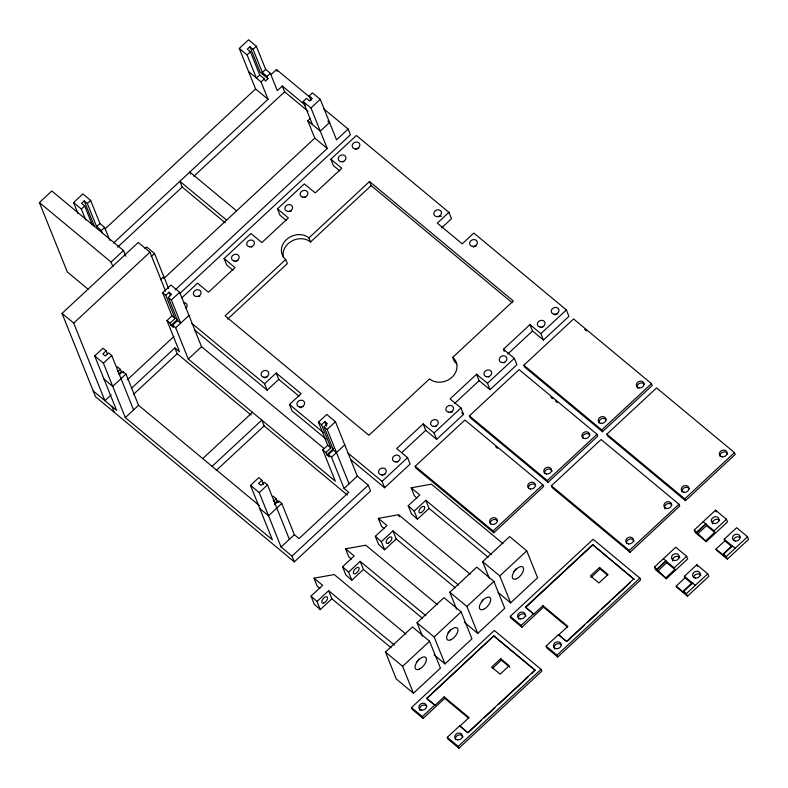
<?xml version="1.0" encoding="UTF-8"?>
<svg xmlns="http://www.w3.org/2000/svg" width="788" height="788" viewBox="0 0 788 788"><rect width="100%" height="100%" fill="white"/><g stroke="black" fill="none" stroke-linecap="round" stroke-linejoin="round"><path stroke-width="1.18" d="M88.236 289.363L67.315 271.988L39.4 202.546L51.831 190.982L123.489 250.515L125.775 256.199M77.992 213.597L73.57 202.575L82.848 193.937L90.64 200.408L99.938 223.556L104.617 227.436L109.847 240.458M113.393 243.128L268.048 99.288L255.588 88.936L239.296 48.432L248.584 39.794L256.366 46.265L265.674 69.413L270.353 73.304L277.327 90.659L282.301 86.04L305.665 105.444M102.233 232.834L101.297 230.52L96.628 226.639L87.32 203.491L84.208 200.901L81.558 203.373L84.671 205.963L92.206 224.698M249.944 46.758L247.284 49.23L250.407 51.821L259.705 74.968L264.384 78.849L265.31 81.164L267.969 78.702L267.034 76.377L262.365 72.496L253.056 49.349L249.944 46.758L260.178 72.23L267.969 78.702M85.784 220.069L81.351 209.047L84.671 205.963M87.32 203.491L90.64 200.408M259.705 74.968L256.396 78.051L247.087 54.904L250.407 51.821M253.056 49.349L256.366 46.265M96.628 226.639L99.938 223.556M262.365 72.496L265.674 69.413M101.297 230.52L104.617 227.436M268.048 99.288L261.064 81.932L264.384 78.849M267.034 76.377L270.353 73.304M105.425 228.599L255.588 88.936M271.111 74.496L276.47 69.521L310.413 97.712M117.609 247.156L182.205 187.081L179.881 181.299L226.619 220.118M193.809 176.295L284.626 91.822L282.301 86.04M112.891 266.62L111.069 262.069L123.489 250.515M330.871 447.909L321.563 424.752L324.873 421.679L327.365 423.747L324.055 426.83L333.363 449.978L328.389 454.597L329.315 456.912L326.823 454.843L325.897 452.529L330.871 447.909L327.749 445.319L318.441 422.171L326.734 414.458L335.452 421.708L357.328 476.119L368.232 485.172L370.557 490.963L294.318 561.864L95.535 396.738L62.025 313.397L138.264 242.487L149.947 252.199L165.539 290.969M145.061 248.535L146.726 246.999L154.507 253.47L168.612 288.556M312.481 124.632L303.173 101.485L306.493 98.401L309.605 100.992L312.255 98.53L309.142 95.939L312.452 92.856L320.243 99.327L336.525 139.84L348.129 129.045L323.612 108.685M111.167 394.818L104.893 400.659L73.717 323.1L149.947 252.199M151.138 256.612L154.507 253.47M175.291 289.797L327.247 148.469L310.964 107.956L320.243 99.327M327.247 148.469L314.786 138.117L307.803 120.751L310.295 118.446M160.437 279.76L163.815 276.618M163.727 278.607L314.786 138.117M93.211 390.956L116.575 410.361L94.708 355.959L102.992 348.247L106.104 350.837L107.434 354.147M175.074 318.49L165.766 295.342L169.085 292.259L171.577 294.338L168.268 297.411L177.566 320.568L172.592 325.188L173.527 327.503L171.035 325.434L170.1 323.119L175.074 318.49L171.961 315.909L162.653 292.762L170.937 285.049L179.664 292.299L201.541 346.7L324.095 448.51M106.104 350.837L102.795 353.92L105.287 355.989L108.596 352.906L111.719 355.496L133.586 409.908M263.665 484.659L261.902 480.247L258.779 477.656L250.495 485.369L272.362 539.77L125.302 417.61L103.425 363.199L111.719 355.496M177.566 320.568L180.688 323.149L171.38 300.001L179.664 292.299M179.556 293.776L350.453 134.837L348.129 129.045M181.723 297.913L197.552 283.188L208.465 292.24L234.982 267.585L224.078 258.523L250.948 233.524L261.852 242.586L288.369 217.921L277.465 208.859L304.345 183.87L315.249 192.922L341.765 168.268L330.861 159.206L356.373 135.477L448.904 212.346L451.485 218.749L441.664 227.88M131.379 388.366L174.877 347.912L179.556 351.793L166.987 320.529L171.961 315.909M117.895 371.67L120.387 369.365L117.264 366.775M118.83 373.985L121.313 371.68L120.387 369.365M171.035 325.434L177.664 319.268M119.559 374.517L122.879 371.434L125.991 374.024L138.56 405.278L259.232 505.512M125.991 374.024L112.733 386.347L104.006 379.107M327.749 445.319L322.775 449.938L335.343 481.202L188.283 359.032L175.714 327.778L188.972 315.446M127.311 379.806L173.951 336.427M133.704 394.158L177.211 353.694L174.877 347.912M285.709 259.479L225.092 315.86L368.892 435.311L429.509 378.929A16.253 13.711 -21.9 0 0 452.016 377.206A16.253 13.711 -21.9 0 0 452.716 357.358L513.323 300.977L369.523 181.526L308.916 237.897A16.253 13.711 -21.9 0 0 286.408 239.631A16.253 13.711 -21.9 0 0 285.709 259.479L287.354 263.566L227.624 319.11M283.453 257.597A16.253 13.711 -21.9 0 1 291.422 241.236A16.253 13.711 -21.9 0 1 310.551 241.985L371.168 185.613L369.523 181.526M125.302 417.61L138.56 405.278M188.283 359.032L201.541 346.7M276.184 372.99L278.765 379.392L267.162 390.178L264.591 383.776L276.184 372.99L301.114 393.695L289.511 404.48L292.082 410.883L326.084 439.123M448.904 212.346L437.31 223.142L462.231 243.847L473.834 233.061L566.375 309.93L568.946 316.323L543.434 340.052L532.53 330.99L529.96 324.587L503.443 349.251L504.3 351.389M202.743 458.596L252.465 412.351M212.09 466.358L261.813 420.122L264.138 425.904L347.291 494.972M216.198 470.495L264.138 425.904M261.902 480.247L258.582 483.33L261.074 485.398L264.394 482.315L267.506 484.906L289.373 539.317M294.318 561.864L291.993 556.082L281.089 547.02L259.222 492.618L267.506 484.906M349.045 483.822L327.168 429.411L335.452 421.708M273.692 501.079L276.174 498.774L273.062 496.184M274.618 503.404L277.11 501.089L276.174 498.774M326.823 454.843L333.452 448.677M274.519 504.694L278.666 500.843L281.779 503.434L294.348 534.688L299.026 538.568L348.739 492.333L344.07 488.452L331.502 457.188L328.389 454.597M281.779 503.434L268.521 515.766L259.804 508.516M331.502 457.188L344.76 444.856M281.089 547.02L294.348 534.688M344.07 488.452L357.328 476.119M503.443 349.251L514.347 358.313L516.918 364.716L490.047 389.705L487.476 383.313L476.563 374.251L450.046 398.915L460.95 407.967L463.531 414.37L436.651 439.369L434.08 432.967L423.176 423.905L396.659 448.569L407.563 457.631L410.134 464.034L384.623 487.752L350.63 459.522M401.88 452.509L425.747 430.307L423.176 423.905M454.39 403.673L479.143 380.653L476.563 374.251M507.787 354.009L532.53 330.99M291.993 556.082L368.232 485.172M384.623 487.752L382.052 481.35L407.563 457.631M434.08 432.967L460.95 407.967M487.476 383.313L514.347 358.313M566.375 309.93L540.864 333.649L529.96 324.587M415.197 466.269L464.91 420.034L542.814 484.738L543.543 486.551L493.82 532.796L415.926 468.092L415.197 466.269L493.091 530.984L493.82 532.796M469.402 415.857L519.125 369.611L597.018 434.316L597.757 436.128L548.034 482.374L470.141 417.67L469.402 415.857L547.305 480.562L548.034 482.374M523.862 365.208L573.585 318.963L651.479 383.667L652.208 385.49L602.485 431.735L524.591 367.021L523.862 365.208L601.756 429.913L602.485 431.735M320.283 609.597L317.032 601.49L328.626 590.705L331.886 598.801L320.283 609.597L314.284 604.229L311.024 596.122L322.627 585.336L314.008 578.175L334.23 574.55L405.879 634.064M351.832 580.254L348.572 572.147L360.175 561.361L363.435 569.458L351.832 580.254L345.824 574.885L342.573 566.789L354.176 555.993L345.558 548.842L365.77 545.207L437.429 604.721M384.603 549.778L381.343 541.671L392.946 530.885L396.206 538.982L384.603 549.778L378.595 544.41L375.344 536.303L386.947 525.517L378.329 518.356L398.541 514.731L470.2 574.245M417.463 519.213L414.202 511.107L425.806 500.321L429.066 508.427L417.463 519.213L411.454 513.845L408.204 505.748L419.797 494.953L411.188 487.802L431.4 484.167L503.049 543.69M493.091 530.984L542.814 484.738M547.305 480.562L597.018 434.316M601.756 429.913L651.479 383.667M551.364 485.772L601.086 439.527L678.98 504.231L679.719 506.054L629.996 552.29L552.102 487.585L551.364 485.772L629.267 550.477L629.996 552.29M606.859 434.158L656.581 387.913L734.475 452.617L735.204 454.44L685.491 500.675L607.597 435.971L606.859 434.158L684.762 498.863L685.491 500.675M385.47 652.06L412.449 626.972L429.578 641.205L440.413 668.145L413.434 693.243L396.295 679L385.47 652.06L402.609 666.293L413.434 693.243M422.427 636.192L417.019 622.727L443.989 597.629L461.128 611.872L471.963 638.812L444.984 663.9L434.158 654.907M456.557 609.085L449.79 592.241L476.76 567.153L493.899 581.386L504.734 608.326L477.755 633.424L464.231 622.185M489.417 578.52L482.65 561.686L509.619 536.589L526.758 550.832L537.593 577.771L510.614 602.859L497.986 592.369M402.609 666.293L429.578 641.205M444.984 663.9L434.158 636.96L461.128 611.872M477.755 633.424L466.92 606.474L493.899 581.386M510.614 602.859L499.779 575.92L526.758 550.832M531.575 673.72L535.022 670.046L493.84 635.837L426.663 698.316L434.937 705.408L444.117 696.868L444.708 698.335L423.097 718.439L412.193 709.377L411.464 707.565L494.332 630.489L541.07 669.317L541.799 671.13L458.931 748.206L448.027 739.144L447.298 737.322L459.719 725.768L467.983 732.87M592.645 544.636L633.966 579.19L592.645 544.636L525.468 607.115L533.732 614.207L542.922 605.667L543.513 607.134L521.902 627.238L510.998 618.176L510.269 616.364L593.128 539.288L639.866 578.116L640.595 579.929L557.737 657.005L546.823 647.943L546.094 646.121L558.525 634.567L566.789 641.668M426.8 698.66L493.84 635.837M525.606 607.459L592.783 544.981M423.097 718.439L422.368 716.617L434.789 705.063L426.663 698.316M521.902 627.238L521.173 625.416L533.594 613.862L525.468 607.115M500.705 658.689L491.653 667.111L500.163 674.183L509.215 665.761L500.705 658.689L501.296 660.157L509.806 667.229M599.51 567.488L590.458 575.91L598.969 582.972L608.021 574.56L599.51 567.488L600.101 568.956L607.666 575.24M492.244 668.579L501.296 660.157M591.049 577.377L600.101 568.956M629.267 550.477L678.98 504.231M684.762 498.863L734.475 452.617M467.087 732.121L459.857 726.112L469.047 717.572L444.117 696.868M565.882 640.92L558.662 634.911L567.852 626.371L542.922 605.667M467.845 732.525L535.022 670.046M468.88 732.032L481.419 720.37M484.108 717.878L494.854 707.88M498.44 704.551L527.999 677.059M566.651 641.324L633.828 578.845M567.685 640.831L584.706 625.012M587.395 622.51L598.141 612.512M601.717 609.183L610.68 600.85M612.473 599.185L630.38 582.519M458.931 748.206L458.202 746.384L541.07 669.317M557.737 657.005L556.998 655.183L639.866 578.116M654.454 567.025L675.74 547.236L686.644 556.289L687.697 558.919L666.412 578.717L655.508 569.655L654.454 567.025L666.412 578.717M694.287 529.979L715.563 510.191L726.467 519.253L727.531 521.873L706.245 541.671L695.341 532.609L694.287 529.979L706.245 541.671M657.094 568.985L665.949 560.751L663.309 558.79M696.917 531.939L705.772 523.705L703.142 521.745M657.231 569.33L666.087 561.095L674.213 567.852L674.853 569.438L665.998 577.673M697.055 532.294L705.92 524.05L714.046 530.807L714.686 532.393L705.821 540.627M657.872 570.916L666.727 562.681L666.087 561.095M697.695 533.88L706.55 525.635L705.92 524.05M674.213 567.852L686.644 556.289M714.046 530.807L726.467 519.253M684.388 576.294L696.809 564.74L707.713 573.802L708.767 576.422L687.491 596.22L676.587 587.159L676.163 586.114L685.018 577.88L684.388 576.294L692.514 583.051L683.659 591.286L684.289 592.871L676.163 586.114M724.211 539.248L736.642 527.694L747.546 536.756L748.6 539.386L727.314 559.175L716.41 550.113L715.996 549.078L724.852 540.834L724.211 539.248L732.338 546.005L723.482 554.24L724.123 555.826L715.996 549.078M683.521 590.941L692.376 582.696L695.292 585.356M723.345 553.895L732.2 545.66L735.115 548.31M687.491 596.22L686.437 593.591L707.713 573.802M727.314 559.175L726.26 556.545L747.546 536.756M425.806 500.321L491.485 554.624M429.066 508.427L488.176 557.293M392.946 530.885L458.626 585.179M396.206 538.982L455.316 587.858M360.175 561.361L425.855 615.664M363.435 569.458L422.545 618.334M328.626 590.705L394.305 644.998M331.886 598.801L390.996 647.677M584.637 329.354L586.508 330.921M327.818 121.037L329.551 122.475L320.273 131.103L307.803 120.751M239.296 48.432L247.087 54.904M303.173 101.485L310.964 107.956M284.626 91.822L308 111.236M248.604 71.58L261.064 81.932M371.168 185.613L512.131 302.71M339.795 170.888L333.432 165.608L330.861 159.206M706.55 525.635L714.686 532.393M724.852 540.834L732.072 546.842M550.832 397.152L552.703 398.708M555.52 401.053L557.402 402.609M723.482 554.24L726.26 556.545M286.399 220.551L280.036 215.262L277.465 208.859M479.143 380.653L490.047 389.705M666.727 562.681L674.853 569.438M685.018 577.88L692.248 583.888M236.558 210.869L189.819 172.05L190.597 173.981M683.659 591.286L686.437 593.591M461.709 412.863L463.531 414.37M495.672 446.796L497.553 448.352M182.205 187.081L225.201 222.797M233.012 270.205L226.648 264.926L224.078 258.523M425.747 430.307L436.651 439.369M73.57 202.575L81.351 209.047M278.765 379.392L299.076 396.266M417.029 498.046L414.439 495.898L411.188 487.802M543.513 607.134L567.518 627.071M162.653 292.762L165.766 295.342M168.268 297.411L171.38 300.001M318.441 422.171L321.563 424.752M324.055 426.83L327.168 429.411M482.65 561.686L499.779 575.92M191.878 323.385L264.591 383.776M289.511 404.48L323.504 432.72M348.06 453.12L382.052 481.35M194.449 329.778L267.162 390.178M39.4 202.546L111.069 262.069M333.363 449.978L336.476 452.568M166.987 320.529L170.1 323.119M172.592 325.188L175.714 327.778M322.775 449.938L325.897 452.529M510.269 616.364L521.173 625.416M546.094 646.121L556.998 655.183M177.211 353.694L251.008 415M384.17 528.61L381.579 526.463L378.329 518.356M449.79 592.241L466.92 606.474M493.978 636.182L535.16 670.391M62.025 313.397L73.717 323.1M351.399 559.086L348.818 556.939L345.558 548.842M277.11 501.089L278.765 502.468M417.019 622.727L434.158 636.96M94.708 355.959L103.425 363.199M250.495 485.369L259.222 492.618M319.849 588.429L317.269 586.282L314.008 578.175M444.708 698.335L468.712 718.272M411.464 707.565L422.368 716.617M447.298 737.322L458.202 746.384M408.204 505.748L414.202 511.107M375.344 536.303L381.343 541.671M342.573 566.789L348.572 572.147M311.024 596.122L317.032 601.49M715.563 510.191L716.272 511.944M696.809 564.74L697.518 566.493M540.972 333.925L543.434 340.052M452.716 357.358L454.351 361.436A16.253 13.711 -21.9 0 1 456.784 364.154M309.142 95.939L310.915 100.352M276.47 69.521L277.238 71.442M308.916 237.897L310.551 241.985M398.541 514.731L399.358 516.751M324.873 421.679L326.656 426.101M169.085 292.259L170.425 295.589M84.208 200.901L94.442 226.373M122.879 371.434L123.499 372.97M111.906 406.48L114.23 412.272M236.075 261.252A3.95 3.329 -21.9 0 1 238.015 260.651M197.955 296.712A3.95 3.329 -21.9 0 1 199.906 296.101M251.342 247.048A3.95 3.329 -21.9 0 1 252.288 246.634M289.462 211.598A3.95 3.329 -21.9 0 1 291.412 210.987M304.739 197.394A3.95 3.329 -21.9 0 1 305.685 196.98M342.859 161.934A3.95 3.329 -21.9 0 1 343.804 161.52M438.394 216.818A3.95 3.329 -21.9 0 1 441.339 216.247M473.411 247.186A3.95 3.329 -21.9 0 1 476.179 245.974M541.957 327.325A3.95 3.329 -21.9 0 1 542.902 326.912M503.837 362.776A3.95 3.329 -21.9 0 1 504.783 362.362M488.56 376.979A3.95 3.329 -21.9 0 1 489.506 376.565M450.44 412.439A3.95 3.329 -21.9 0 1 452.391 411.829M397.054 462.093A3.95 3.329 -21.9 0 1 397.999 461.679M435.173 426.643A3.95 3.329 -21.9 0 1 436.119 426.229M300.691 407.82A3.95 3.329 -21.9 0 1 301.509 407.219M302.454 406.805A3.95 3.329 -21.9 0 1 303.459 406.608M264.857 378.053A3.95 3.329 -21.9 0 1 265.684 377.452M266.62 377.038A3.95 3.329 -21.9 0 1 267.625 376.851M183.417 302.631A3.95 3.329 -21.9 0 1 186.914 304.464A3.95 3.329 -21.9 0 1 185.948 308.246M355.949 149.602A3.95 3.329 -21.9 0 1 358.717 148.4M382.328 475.627A3.95 3.329 -21.9 0 1 383.145 475.026M384.091 474.612A3.95 3.329 -21.9 0 1 385.096 474.425M555.048 314.993A3.95 3.329 -21.9 0 1 557.815 313.782M637.541 388.317A3.95 3.329 -21.9 0 1 639.127 383.549A3.95 3.329 -21.9 0 1 644.357 384.396M599.067 422.979A3.95 3.329 -21.9 0 1 601.471 418.773A3.95 3.329 -21.9 0 1 606.238 419.846M582.736 438.167A3.95 3.329 -21.9 0 1 585.129 433.961A3.95 3.329 -21.9 0 1 589.907 435.035M544.616 473.618A3.95 3.329 -21.9 0 1 547.493 469.234A3.95 3.329 -21.9 0 1 552.142 471.283M528.521 488.59A3.95 3.329 -21.9 0 1 530.915 484.384A3.95 3.329 -21.9 0 1 535.692 485.457M490.402 524.04A3.95 3.329 -21.9 0 1 492.796 519.834A3.95 3.329 -21.9 0 1 497.573 520.907M720.193 456.469A3.95 3.329 -21.9 0 1 723.069 452.085A3.95 3.329 -21.9 0 1 727.718 454.134M682.073 491.919A3.95 3.329 -21.9 0 1 684.467 487.723A3.95 3.329 -21.9 0 1 689.244 488.796M665.052 508.881A3.95 3.329 -21.9 0 1 666.628 504.113A3.95 3.329 -21.9 0 1 671.869 504.95M626.578 543.533A3.95 3.329 -21.9 0 1 629.454 539.15A3.95 3.329 -21.9 0 1 634.104 541.198M450.431 629.77A7.663 3.743 -50.3 0 1 447.909 632.823M483.202 599.294A7.663 3.743 -50.3 0 1 482.039 600.899M516.061 568.729A7.663 3.743 -50.3 0 1 513.53 571.793M418.881 659.113A7.663 3.743 -50.3 0 1 416.359 662.166M733.48 540.548A3.95 3.329 -21.9 0 1 735.982 537.209A3.95 3.329 -21.9 0 1 740.168 537.623M712.51 523.912A3.95 3.329 -21.9 0 1 714.903 519.706A3.95 3.329 -21.9 0 1 719.68 520.779M693.657 577.584A3.95 3.329 -21.9 0 1 696.631 574.078A3.95 3.329 -21.9 0 1 700.926 575.329M672.676 560.957A3.95 3.329 -21.9 0 1 675.08 556.752A3.95 3.329 -21.9 0 1 679.847 557.825M554.673 649.036A3.95 3.329 -21.9 0 1 556.249 644.269A3.95 3.329 -21.9 0 1 561.489 645.116M518.839 619.269A3.95 3.329 -21.9 0 1 520.878 614.276A3.95 3.329 -21.9 0 1 526.01 616.147M455.513 739.449A3.95 3.329 -21.9 0 1 458.389 735.066A3.95 3.329 -21.9 0 1 463.039 737.105M420.034 710.471A3.95 3.329 -21.9 0 1 421.619 705.713A3.95 3.329 -21.9 0 1 426.85 706.55M196.094 296.475A3.95 3.329 -21.9 0 0 200.97 291.944A3.95 3.329 -21.9 0 0 194.557 290.91A3.95 3.329 -21.9 0 0 196.094 296.475M234.213 261.025A3.95 3.329 -21.9 0 0 239.089 256.484A3.95 3.329 -21.9 0 0 232.677 255.46A3.95 3.329 -21.9 0 0 234.213 261.025M249.491 246.821A3.95 3.329 -21.9 0 0 254.366 242.28A3.95 3.329 -21.9 0 0 247.954 241.246A3.95 3.329 -21.9 0 0 249.491 246.821M287.6 211.371A3.95 3.329 -21.9 0 0 292.486 206.83A3.95 3.329 -21.9 0 0 286.074 205.796A3.95 3.329 -21.9 0 0 287.6 211.371M340.997 161.707A3.95 3.329 -21.9 0 0 345.873 157.167A3.95 3.329 -21.9 0 0 339.461 156.142A3.95 3.329 -21.9 0 0 340.997 161.707M302.878 197.158A3.95 3.329 -21.9 0 0 307.763 192.627A3.95 3.329 -21.9 0 0 301.351 191.592A3.95 3.329 -21.9 0 0 302.878 197.158M436.542 216.582A3.95 3.329 -21.9 0 0 441.418 212.051A3.95 3.329 -21.9 0 0 435.006 211.017A3.95 3.329 -21.9 0 0 436.542 216.582M472.367 246.349A3.95 3.329 -21.9 0 0 477.252 241.808A3.95 3.329 -21.9 0 0 470.84 240.783A3.95 3.329 -21.9 0 0 472.367 246.349M501.976 362.549A3.95 3.329 -21.9 0 0 506.861 358.008A3.95 3.329 -21.9 0 0 500.449 356.974A3.95 3.329 -21.9 0 0 501.976 362.549M540.095 327.099A3.95 3.329 -21.9 0 0 544.981 322.558A3.95 3.329 -21.9 0 0 538.568 321.524A3.95 3.329 -21.9 0 0 540.095 327.099M448.589 412.203A3.95 3.329 -21.9 0 0 453.464 407.672A3.95 3.329 -21.9 0 0 447.052 406.638A3.95 3.329 -21.9 0 0 448.589 412.203M486.708 376.753A3.95 3.329 -21.9 0 0 491.584 372.212A3.95 3.329 -21.9 0 0 485.172 371.187A3.95 3.329 -21.9 0 0 486.708 376.753M395.192 461.866A3.95 3.329 -21.9 0 0 400.068 457.326A3.95 3.329 -21.9 0 0 393.655 456.291A3.95 3.329 -21.9 0 0 395.192 461.866M433.311 426.416A3.95 3.329 -21.9 0 0 438.187 421.875A3.95 3.329 -21.9 0 0 431.775 420.841A3.95 3.329 -21.9 0 0 433.311 426.416M263.822 377.225A3.95 3.329 -21.9 0 0 268.698 372.685A3.95 3.329 -21.9 0 0 262.286 371.65A3.95 3.329 -21.9 0 0 263.822 377.225M299.647 406.992A3.95 3.329 -21.9 0 0 304.532 402.451A3.95 3.329 -21.9 0 0 298.12 401.417A3.95 3.329 -21.9 0 0 299.647 406.992M354.905 148.774A3.95 3.329 -21.9 0 0 359.781 144.234A3.95 3.329 -21.9 0 0 353.369 143.209A3.95 3.329 -21.9 0 0 354.905 148.774M554.003 314.156A3.95 3.329 -21.9 0 0 558.889 309.625A3.95 3.329 -21.9 0 0 552.477 308.591A3.95 3.329 -21.9 0 0 554.003 314.156M381.284 474.8A3.95 3.329 -21.9 0 0 386.169 470.259A3.95 3.329 -21.9 0 0 379.757 469.234A3.95 3.329 -21.9 0 0 381.284 474.8M639.107 387.903A3.95 3.329 -21.9 0 0 643.983 383.372A3.95 3.329 -21.9 0 0 637.571 382.338A3.95 3.329 -21.9 0 0 639.107 387.903M600.988 423.363A3.95 3.329 -21.9 0 0 605.864 418.822A3.95 3.329 -21.9 0 0 599.451 417.788A3.95 3.329 -21.9 0 0 600.988 423.363M584.657 438.552A3.95 3.329 -21.9 0 0 589.532 434.011A3.95 3.329 -21.9 0 0 583.12 432.986A3.95 3.329 -21.9 0 0 584.657 438.552M546.537 474.002A3.95 3.329 -21.9 0 0 551.413 469.461A3.95 3.329 -21.9 0 0 545 468.436A3.95 3.329 -21.9 0 0 546.537 474.002M530.442 488.974A3.95 3.329 -21.9 0 0 535.318 484.433A3.95 3.329 -21.9 0 0 528.906 483.399A3.95 3.329 -21.9 0 0 530.442 488.974M492.323 524.424A3.95 3.329 -21.9 0 0 497.198 519.883A3.95 3.329 -21.9 0 0 490.786 518.859A3.95 3.329 -21.9 0 0 492.323 524.424M722.113 456.853A3.95 3.329 -21.9 0 0 726.989 452.312A3.95 3.329 -21.9 0 0 720.577 451.288A3.95 3.329 -21.9 0 0 722.113 456.853M683.994 492.303A3.95 3.329 -21.9 0 0 688.87 487.772A3.95 3.329 -21.9 0 0 682.457 486.738A3.95 3.329 -21.9 0 0 683.994 492.303M666.618 508.467A3.95 3.329 -21.9 0 0 671.494 503.926A3.95 3.329 -21.9 0 0 665.082 502.902A3.95 3.329 -21.9 0 0 666.618 508.467M628.499 543.917A3.95 3.329 -21.9 0 0 633.375 539.376A3.95 3.329 -21.9 0 0 626.962 538.352A3.95 3.329 -21.9 0 0 628.499 543.917M355.496 573.625A3.95 1.931 -50.3 0 0 359.032 567.99A3.95 1.931 -50.3 0 0 354.127 570.216A3.95 1.931 -50.3 0 0 355.496 573.625M450.884 639.777A7.663 3.743 -50.3 0 0 457.759 628.834A7.663 3.743 -50.3 0 0 448.224 633.158A7.663 3.743 -50.3 0 0 450.884 639.777M388.267 543.139A3.95 1.931 -50.3 0 0 391.803 537.505A3.95 1.931 -50.3 0 0 386.898 539.731A3.95 1.931 -50.3 0 0 388.267 543.139M483.655 609.301A7.663 3.743 -50.3 0 0 490.53 598.358A7.663 3.743 -50.3 0 0 480.995 602.682A7.663 3.743 -50.3 0 0 483.655 609.301M421.127 512.584A3.95 1.931 -50.3 0 0 424.663 506.95A3.95 1.931 -50.3 0 0 419.758 509.176A3.95 1.931 -50.3 0 0 421.127 512.584M516.514 578.737A7.663 3.743 -50.3 0 0 523.39 567.803A7.663 3.743 -50.3 0 0 513.855 572.118A7.663 3.743 -50.3 0 0 516.514 578.737M323.947 602.958A3.95 1.931 -50.3 0 0 327.493 597.324A3.95 1.931 -50.3 0 0 322.578 599.55A3.95 1.931 -50.3 0 0 323.947 602.958M419.334 669.12A7.663 3.743 -50.3 0 0 426.209 658.177A7.663 3.743 -50.3 0 0 416.675 662.501A7.663 3.743 -50.3 0 0 419.334 669.12M735.174 540.992A3.95 3.329 -21.9 0 0 740.05 536.451A3.95 3.329 -21.9 0 0 733.638 535.416A3.95 3.329 -21.9 0 0 735.174 540.992M714.105 523.488A3.95 3.329 -21.9 0 0 718.981 518.947A3.95 3.329 -21.9 0 0 712.569 517.913A3.95 3.329 -21.9 0 0 714.105 523.488M695.341 578.037A3.95 3.329 -21.9 0 0 700.227 573.497A3.95 3.329 -21.9 0 0 693.814 572.462A3.95 3.329 -21.9 0 0 695.341 578.037M674.272 560.524A3.95 3.329 -21.9 0 0 679.148 555.993A3.95 3.329 -21.9 0 0 672.735 554.959A3.95 3.329 -21.9 0 0 674.272 560.524M556.23 648.632A3.95 3.329 -21.9 0 0 561.115 644.091A3.95 3.329 -21.9 0 0 554.703 643.057A3.95 3.329 -21.9 0 0 556.23 648.632M520.405 618.866A3.95 3.329 -21.9 0 0 525.281 614.325A3.95 3.329 -21.9 0 0 518.868 613.291A3.95 3.329 -21.9 0 0 520.405 618.866M457.434 739.833A3.95 3.329 -21.9 0 0 462.31 735.293A3.95 3.329 -21.9 0 0 455.897 734.258A3.95 3.329 -21.9 0 0 457.434 739.833M421.6 710.067A3.95 3.329 -21.9 0 0 426.475 705.526A3.95 3.329 -21.9 0 0 420.063 704.492A3.95 3.329 -21.9 0 0 421.6 710.067"/></g></svg>
